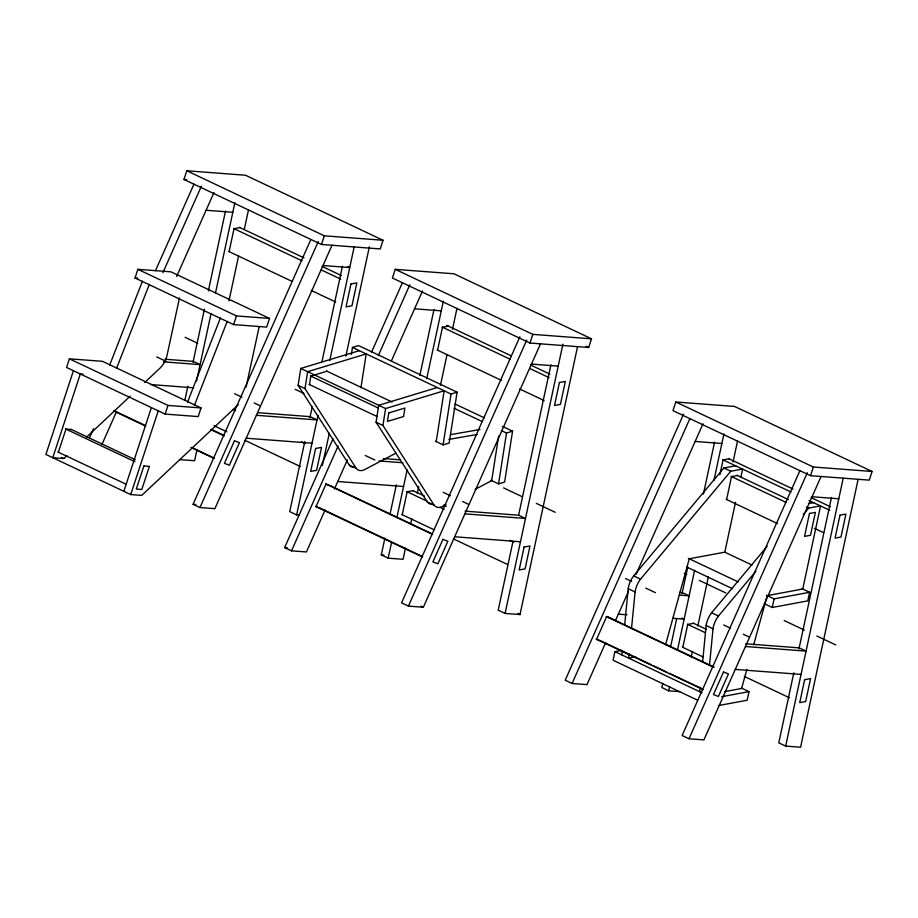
<?xml version="1.0" encoding="UTF-8"?>
<svg xmlns="http://www.w3.org/2000/svg" width="918" height="918" viewBox="0 0 918 918"><rect width="100%" height="100%" fill="white"/><g stroke="black" fill="none" stroke-linecap="round" stroke-linejoin="round"><path stroke-width="1.38" d="M621.784 654.878L622.186 650.655M624.653 625.296L628.199 588.679A16.467 9.387 -64.7 0 1 633.661 575.896L723.9 467.973L735.743 465.782M629.071 653.903L628.658 658.126L635.658 656.829M631.527 628.555L635.084 591.938A16.467 9.387 -64.7 0 1 640.534 579.155L730.785 471.232L742.628 469.029L740.837 477.349M699.723 691.724L700.136 687.502M702.591 662.153L706.149 625.537A16.467 9.387 -64.7 0 1 711.599 612.754L767.207 546.256M709.476 665.401L713.022 628.784A16.467 9.387 -64.7 0 1 718.484 616.001L755.858 571.306M353.545 467.365A16.467 9.387 -64.7 0 1 349.368 465.128L298.12 385.388L300.771 368.439L359.34 350.676M395.968 453.125L364.251 469.809A16.467 9.387 -64.7 0 1 356.241 468.375L304.994 388.635L307.645 371.687L366.213 353.923L360.923 387.821M309.481 384.585L310.8 376.116L326.957 371.216M351.364 354.486L352.466 347.417L358.525 345.581L457.095 392.193L449.154 443.038L443.096 444.874L435.407 441.237M430.783 504.131A16.467 9.387 -64.7 0 1 427.318 501.974L376.07 422.234L378.709 405.286L437.289 387.522M445.999 504.659L442.189 506.656A16.467 9.387 -64.7 0 1 434.191 505.233L382.944 425.493L385.594 408.544L444.163 390.77L436.211 441.627M443.096 444.874L451.036 394.029L457.095 392.193M498.646 436.107L491.681 480.63L475.191 489.305M498.566 483.889L506.506 433.032L512.565 431.196L504.625 482.042L498.566 483.889L490.878 480.252M621.738 650.357L614.899 651.631L613.063 660.226L697.554 700.17M726.608 499.53L731.52 476.591L737.452 475.501M735.502 502.284L724.807 552.177L689.28 558.775L665.55 644.803M741.331 688.007L749.008 691.633L747.172 700.239L718.473 705.563M772.256 607.475L774.104 598.88L809.63 592.282L807.794 600.877L772.256 607.475L764.579 603.849M184.862 400.271L187.88 386.249M192.998 362.403L204.439 309.125M208.352 290.891L225.518 210.968M196.567 381.085L211.014 313.784M215.535 292.75L234.882 202.683M229.11 251.624L234.033 228.685L239.954 227.584M197.026 449.522L194.616 460.733L179.698 459.608M228.949 300.886L238.588 256.019M244.303 229.374L248.526 209.752M304.799 441.524L289.732 511.624L296.617 514.883L299.325 515.09M309.917 417.679L312.327 406.467M321.966 361.6L342.437 266.254M296.617 514.883L317.995 415.326M329.746 360.636L354.153 246.999M322.379 465.529L329.298 433.285M345.868 356.161L369.357 246.793M405.492 548.08L403.082 559.291L388.165 558.167L381.291 554.908L384.906 538.086M390.024 514.252L396.346 484.807M419.836 375.439L433.996 309.538M388.165 558.167L391.481 542.745M396.897 517.5L407.144 469.832M426.709 378.686L443.348 301.253M402.233 514.7L407.167 491.761L413.089 490.671M437.576 350.183L442.499 327.244L448.42 326.154M410.61 524.247L411.815 518.636M417.242 493.391L418.746 486.379M440.433 385.422L447.055 354.577M452.471 329.344L456.992 308.31M512.967 541.482L498.21 610.195L505.084 613.442L520.001 614.578L577.525 346.763M518.681 514.837L550.915 364.813M505.084 613.442L562.918 344.193M662.762 683.359L661.867 687.559L668.74 690.818L679.595 691.644M670.599 646.903L676.623 618.858M682.04 593.613L687.766 566.98M703.418 494.068L714.571 442.189M668.74 690.818L669.647 686.607M677.473 650.151L694.639 570.227M713.917 480.493L723.923 433.904M682.808 647.351L687.743 624.412L693.664 623.322M719.884 474.732L723.074 459.895L728.995 458.793M691.185 656.898L692.39 651.287M697.818 626.042L708.352 576.974M733.046 461.995L737.567 440.961M793.84 672.733L778.774 742.846L785.659 746.093L800.576 747.229L858.1 479.414M798.958 648.9L831.479 497.464M785.659 746.093L843.194 478.209M179.469 297.994L166.961 355.725A16.467 9.387 -64.7 0 1 160.271 367.877L144.711 382.496M246.093 387.075L259.197 326.59M746.885 669.36L741.606 688.477L724.807 691.598M753.667 644.78L767.218 595.621M69.401 358.823L66.555 367.475L165.125 414.087L198.185 416.588L201.031 407.936L102.46 361.325L69.401 358.823L167.971 405.423L201.031 407.936M73.429 370.734L45.9 454.456L130.723 494.561L141.739 495.399L238.21 404.723M58.35 452.218L65.947 429.119L71.455 429.532M135.038 277.982L137.884 269.318L170.943 271.831L269.525 318.431L266.668 327.095L233.62 324.593L135.038 277.982L137.792 278.188M183.933 179.435L186.779 170.771L245.508 175.235L383.058 240.264L380.213 248.927L321.484 244.463L183.933 179.435L186.733 179.653M123.85 491.314L151.378 407.581M130.723 494.561L158.252 410.839M165.125 414.087L167.971 405.423M233.62 324.593L236.465 315.93L269.525 318.431M321.484 244.463L324.329 235.811L383.058 240.264M395.256 269.341L392.399 277.993L529.95 343.034L588.679 347.486L591.525 338.822L453.974 273.793L395.256 269.341L532.807 334.37L591.525 338.822M529.95 343.034L532.807 334.37M675.832 401.992L672.974 410.644L810.525 475.685L869.254 480.137L872.1 471.473L734.549 406.444L675.832 401.992L813.371 467.021L872.1 471.473M810.525 475.685L813.371 467.021M109.609 365.238L142.405 281.275M116.483 368.497L149.278 284.523M187.559 402.095L220.343 318.121M194.432 405.343L227.228 321.369M155.429 270.776L193.905 184.277M89.448 437.852L93.533 428.683M162.899 272.715L201.363 186.216M102.036 444.232L116.609 411.459M176.646 276.467L213.951 192.596M332.064 245.175L214.881 508.675L199.952 507.551L193.078 504.292L310.823 239.552M199.952 507.551L318.282 241.491M325.087 510.029L306.428 551.959L291.511 550.834L284.637 547.576L333.016 438.804M371.48 352.305L402.371 282.836M291.511 550.834L338.134 445.987M378.354 355.553L409.83 284.775M334.404 489.053L347.394 459.861M391.527 360.613L422.487 291.006M519.875 336.803L401.545 602.862L408.43 606.11L423.347 607.246L540.541 343.734M408.43 606.11L526.748 340.062M683.531 414.179L565.201 680.227L572.086 683.485L587.004 684.61L605.65 642.68M572.086 683.485L689.82 418.746M615.565 620.396L628.532 591.238M635.967 574.519L702.993 423.806M799.865 470.762L682.12 735.513L689.005 738.76L703.922 739.897L821.117 476.385M689.005 738.76L807.324 472.713M803.25 514.619L808.724 508.079L820.566 505.875L802.757 589.023L768.584 595.369M83.056 374.188L80.302 373.982L52.774 457.715L63.801 458.541L66.911 455.626M86.613 437.094L130.184 396.151M808.425 503.603L813.692 502.628M721.674 696.705L749.008 691.633M450.44 434.673L479.976 429.498M448.879 439.401L477.004 434.478M206.102 210.256L232.816 212.276M323.01 265.531L349.735 267.551L347.44 266.472M414.569 308.815L441.283 310.835M531.488 364.09L558.201 366.121M165.033 359.236L193.216 361.371L200.101 364.618L163.45 361.841M150.759 384.55L193.664 387.809M695.144 441.466L721.858 443.486M257.981 412.687L310.135 416.646L317.008 419.905L256.409 415.303M246.219 438.207L312.005 443.199M383.368 458.541L400.282 459.826M378.962 460.939L402.933 462.752M812.063 496.741L838.777 498.772M337.778 481.491L403.564 486.483M465.047 511.142L518.601 515.205L525.486 518.463L464.875 513.862M193.078 504.292L195.798 504.498M454.685 536.766L520.483 541.758M284.637 547.576L287.345 547.782M381.291 554.908L383.999 555.115M679.446 592.374L682.258 592.58L689.143 595.839L679.274 595.082M618.342 614.142L626.925 614.785M672.699 618.262L684.139 619.134L681.845 618.043M745.623 643.793L799.176 647.856L806.061 651.114L745.45 646.513M735.261 669.417L801.058 674.409M330.95 485.978L326.028 484.061L315.999 506.621L320.921 508.538M611.526 618.629L606.591 616.712L596.562 639.272L600.269 640.707M586.109 346.27L588.679 347.486M186.779 170.771L324.329 235.811M239.529 227.389L303.996 257.866M322.057 266.404L341.393 275.549M446.699 325.339L511.177 355.817M530.524 364.962L549.871 374.108M728.571 458.598L793.049 489.076M811.099 497.613L830.446 506.759M233.608 228.479L301.953 260.792M321.289 269.938L340.635 279.083M442.074 327.037L510.419 359.351M529.766 368.497L549.102 377.642M722.65 459.689L790.995 492.002M809.045 500.539L829.677 510.293M723.9 467.973L730.785 471.232M806.429 507L808.724 508.079M736.993 475.283L788.401 499.587M731.072 476.385L786.336 502.513M228.674 251.417L291.867 281.287M311.202 290.432L335.713 302.022M437.152 349.976L501.618 380.465M519.68 388.991L544.179 400.581M814.438 528.355L823.457 532.624M726.161 499.323L777.569 523.627M352.466 347.417L451.036 394.029M454.961 403.966L484.406 417.885M502.33 426.354L512.565 431.196M454.02 408.223L482.191 421.534M501.389 430.611L506.506 433.032M137.884 269.318L236.465 315.93M725.14 552.338L752.026 565.04M801.953 588.645L809.63 592.282M326.51 370.998L392.055 401.992M300.771 368.439L385.594 408.544M310.353 375.898L378.468 408.108M688.328 558.328L738.256 581.932M766.415 595.243L774.104 598.88M309.022 384.378L377.137 416.577M686.48 566.922L732.564 588.713M298.12 385.388L304.994 388.635M376.07 422.234L382.944 425.493M185.126 337.331L197.737 343.298M295.171 389.358L303.961 393.512M503.638 487.917L522.491 496.833M536.307 503.362L555.218 512.301M684.266 573.314L686.779 574.507M699.367 580.451L725.759 592.925M784.213 620.568L804.317 630.069M816.882 636.013L835.793 644.952M633.661 575.896L640.534 579.155M711.599 612.754L718.484 616.001M156.748 356.918L166.422 361.485M234.687 393.765L241.996 397.219M254.171 402.979L259.909 405.687M365.215 455.477L374.888 460.044M443.164 492.323L450.463 495.777M462.649 501.538L468.375 504.246M625.514 578.535L631.607 581.415M645.79 588.128L655.463 592.695M723.728 624.974L730.613 628.222M743.224 634.189L748.95 636.897M628.199 588.679L635.084 591.938M706.149 625.537L713.022 628.784M412.652 490.464L424.265 495.949M443.601 505.095L446.182 506.323M693.228 623.115L706.126 629.22M233.08 409.462L235.662 410.679M301.425 441.776L305.292 443.601M406.731 491.555L427.363 501.32M440.261 507.413L444.128 509.238M509.903 540.335L513.77 542.159M687.307 624.206L705.368 632.743M349.368 465.128L356.241 468.375M427.318 501.974L434.191 505.233M213.974 425.688L226.872 431.793M244.922 440.33L300.37 466.539M401.809 514.505L434.042 529.743M453.389 538.889L507.551 564.49M682.384 647.156L703.016 656.909M744.28 676.417L789.411 697.749M211.037 429.28L223.923 435.384M330.526 485.783L432.401 533.943M606.947 616.46L714.261 667.202M211.255 429.808L224.153 435.901M325.592 483.866L432.619 534.46M606.167 616.517L713.194 667.111M114.601 410.989L144.264 425.011M191.977 447.571L213.894 457.933M320.497 508.331L422.372 556.492M601.072 640.982L651.355 664.758M653.937 665.975L666.835 672.079M669.417 673.296L701.65 688.534M113.545 410.908L145.778 426.147M190.91 447.479L214.123 458.461M315.562 506.415L422.59 557.019M596.138 639.066L703.165 689.67M614.899 651.631L702.018 692.815M517.706 613.488L520.001 614.578M70.996 429.326L135.256 459.7M65.488 428.901L134.889 461.72M421.052 606.155L423.347 607.246M57.903 452L126.007 484.199M61.506 457.462L63.801 458.541M388.75 412.962L387.419 421.442L403.576 416.542L404.907 408.062L388.75 412.962M809.469 513.449L804.558 536.387L810.479 535.286L815.391 512.347L809.469 513.449M315.608 448.477L310.686 471.416L316.607 470.326L321.529 447.387L315.608 448.477M350.951 283.96L346.029 306.899L351.95 305.809L356.873 282.859L350.951 283.96M524.086 547.036L519.152 569.975L525.073 568.885L530.007 545.946L524.086 547.036M559.418 382.519L554.495 405.458L560.416 404.368L565.339 381.429L559.418 382.519M804.661 679.687L799.727 702.626L805.648 701.536L810.583 678.597L804.661 679.687M839.993 515.17L835.07 538.109L840.991 537.019L845.914 514.08L839.993 515.17M143.885 465.965L136.289 489.064L141.808 489.489L149.393 466.39L143.885 465.965M234.469 440.778L224.44 463.338L229.374 465.254L239.403 442.694L234.469 440.778M442.935 539.336L432.906 561.896L437.84 563.813L447.869 541.253L442.935 539.336M723.51 671.987L713.481 694.547L718.415 696.464L728.444 673.904L723.51 671.987"/></g></svg>
